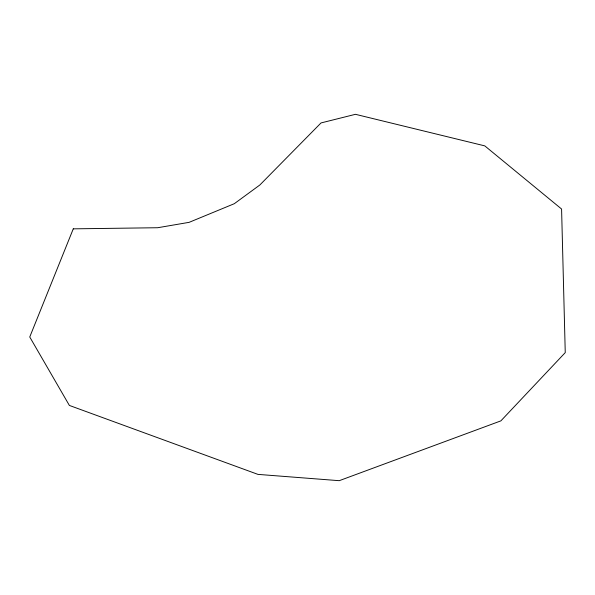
<?xml version="1.0" encoding="UTF-8"?>
<svg xmlns="http://www.w3.org/2000/svg" width="595" height="595" viewBox="0 0 595 595"><rect width="100%" height="100%" fill="white"/><g stroke="black" fill="none" stroke-linecap="round" stroke-linejoin="round"><path stroke-width="0.89" d="M73.274 228.844L29.75 336.993L69.37 405.433L257.962 474.386L339.232 480.686L500.878 420.873L565.25 352.612L561.583 209.024L484.791 145.879L355.46 114.314L321.025 122.934L259.851 184.986L234.296 203.706L189.113 222.344L157.668 227.729L73.274 228.844"/></g></svg>
